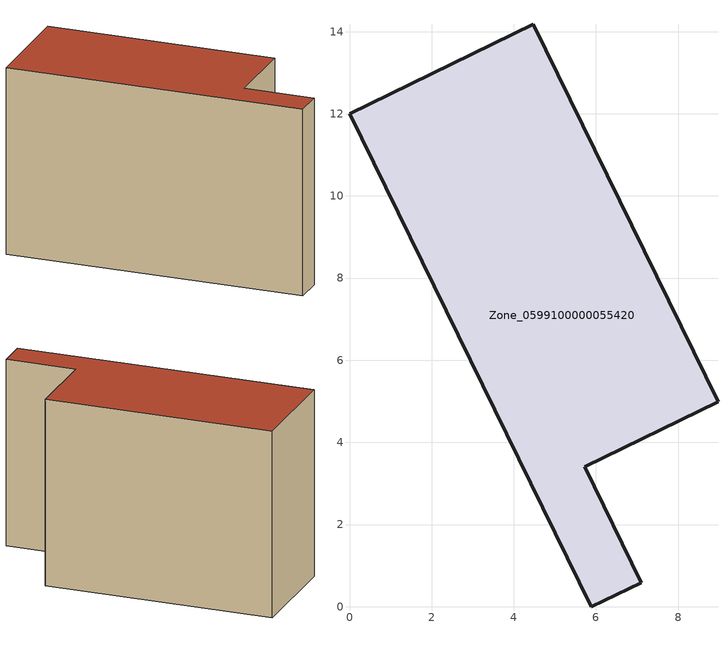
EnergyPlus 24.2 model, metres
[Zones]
Zone_0599100000055420
 floor ground (C_G): 0,12 4.47,14.18 8.97,4.99 5.72,3.41 7.1,0.59 5.89,0 z0
 wall outside (C_F): 5.89,0 7.1,0.59 5.72,3.41 8.97,4.99 4.47,14.18 0,12 5.89,0 z0:8.5
 roof outside (C_R): 4.47,14.18 0,12 5.89,0 7.1,0.59 5.72,3.41 8.97,4.99 z8.5
[BUILDING]
Pand.0599100000055420: North Axis=0; Terrain=City; Loads Convergence Tolerance Value=0.04; Temperature Convergence Tolerance Value=0.4; Solar Distribution=FullExterior; Maximum Number of Warmup Days=25; Minimum Number of Warmup Days=1
[Site:Location]
Rotterdam.The.Hague.AP_ZH_NLD Design_Conditions: Latitude=51.96; Longitude=4.45; Time Zone=1; Elevation=-4.5
[SITE:GROUNDTEMPERATURE:BUILDINGSURFACE]
18, 18, 18, 18, 18, 18, 18, 18, 18, 18, 18, 18
[MATERIAL] Thermal Absorptance=0.9; Solar Absorptance=0.7; Visible Absorptance=0.7
Name | Roughness | Thickness | Conductivity | Density | Specific Heat
G.TI.1946-1964 | MediumSmooth | 0.15 | 1 | 540 | 1210
F.TI.1946-1964 | Rough | 0.3 | 0.857143 | 1920 | 840
R.TI.1946-1964 | MediumRough | 0.2 | 0.277778 | 1500 | 1000
[CONSTRUCTION]
C_G: G.TI.1946-1964
C_F: F.TI.1946-1964
C_R: R.TI.1946-1964
[ZONE]
Zone_0599100000055420: Type=1; Multiplier=1; Ceiling Height=Autocalculate; Volume=Autocalculate; Floor Area=autocalculate; Part of Total Floor Area=Yes
[ZONEINFILTRATION:DESIGNFLOWRATE]
Infil_Zone_0599100000055420: Zone or ZoneList or Space or SpaceList=Zone_0599100000055420; Schedule=AlwaysOn; Design Flow Rate Calculation Method=Flow/Area; Flow Rate per Floor Area=0.003; Constant Term Coefficient=1; Temperature Term Coefficient=0; Velocity Term Coefficient=0; Velocity Squared Term Coefficient=0
[HVACTEMPLATE:ZONE:IDEALLOADSAIRSYSTEM]
Zone_0599100000055420: Maximum Heating Supply Air Temperature=50; Minimum Cooling Supply Air Temperature=13; Maximum Heating Supply Air Humidity Ratio=0.0156; Minimum Cooling Supply Air Humidity Ratio=0.0077; Heating Limit=NoLimit; Cooling Limit=NoLimit; Dehumidification Control Type=ConstantSensibleHeatRatio; Cooling Sensible Heat Ratio=0.7; Dehumidification Setpoint=60; Humidification Control Type=None; Humidification Setpoint=30; Outdoor Air Method=None; Outdoor Air Flow Rate per Person=0.00944; Outdoor Air Flow Rate per Zone Floor Area=0; Outdoor Air Flow Rate per Zone=0; Demand Controlled Ventilation Type=None; Outdoor Air Economizer Type=NoEconomizer; Heat Recovery Type=None; Sensible Heat Recovery Effectiveness=0.7; Latent Heat Recovery Effectiveness=0.65
[ZONECONTROL:THERMOSTAT]
ThermostatControl_Zone_0599100000055420: Zone or ZoneList=Zone_0599100000055420; Control Type Schedule=DualSetpointControlType; Control 1=Thermostat_Zone_0599100000055420; Temperature Difference Between Cutout And Setpoint=0
[THERMOSTATSETPOINT:DUALSETPOINT]
Thermostat_Zone_0599100000055420: Heating Setpoint Temperature Schedule=HeatingSetpoint_Zone_0599100000055420; Cooling Setpoint Temperature Schedule=CoolingSetpoint_Zone_0599100000055420
[SCHEDULE:COMPACT]
HeatingSetpoint_Zone_0599100000055420: Through: 12/31, For: AllDays, Until: 24:00, 21
CoolingSetpoint_Zone_0599100000055420: Through: 12/31, For: AllDays, Until: 24:00, 24
DualSetpointControlType: Through: 12/31, For: AllDays, Until: 24:00, 4
AlwaysOn: Through: 12/31, For: AllDays, Until: 24:00, 1
